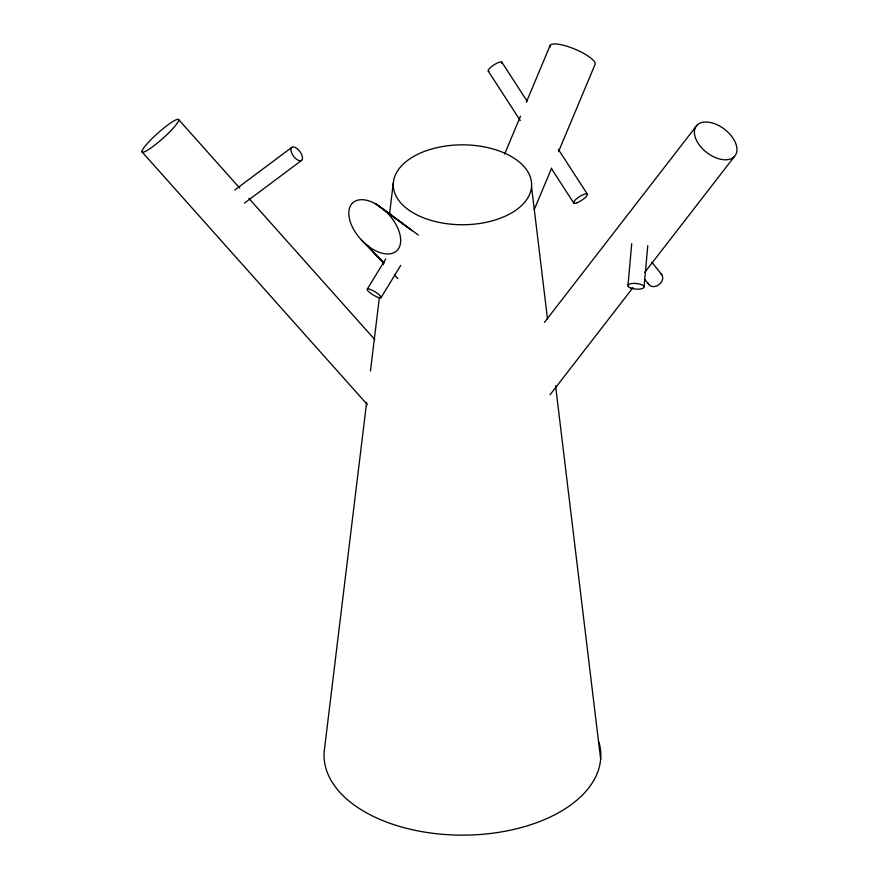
<?xml version="1.0" encoding="UTF-8"?>
<svg xmlns="http://www.w3.org/2000/svg" width="879" height="879" viewBox="0 0 879 879"><rect width="100%" height="100%" fill="white"/><g stroke="black" fill="none" stroke-linecap="round" stroke-linejoin="round"><path stroke-width="1.32" d="M627.936 285.917L631.726 243.593M644.087 286.642L647.757 245.691M366.642 402.34L324.208 751.369A138.388 79.89 0 0 0 470.43 835.006A138.388 79.89 0 0 0 598.951 742.173M370.444 370.993L379.398 297.366M383.376 264.645L383.705 261.92M389.507 214.201L393.32 182.843M504.601 154.133L520.5 116.171M526.334 102.261L550.188 45.312M534.212 209.685L551.649 168.065M558.517 151.682L594.918 64.771A24.425 6.329 22.7 0 0 573.218 48.477A24.425 6.329 22.7 0 0 550.012 47.026M367.367 289.004L385.782 258.865M380.937 297.794A8.142 1.813 31.4 0 0 372.289 290.301A8.142 1.813 31.4 0 0 369.235 292.092A8.142 1.813 31.4 0 0 380.937 297.794L400.769 265.337M544.376 322.439L696.904 125.323M550.056 394.77L633.034 287.543M644.757 272.38L734.437 156.495A24.425 14.635 37.7 0 0 714.99 123.851A24.425 14.635 37.7 0 0 697.585 142.387A24.425 14.635 37.7 0 0 734.437 156.495M234.748 190.04L291.839 147.353M244.472 203.093L301.574 160.407A8.142 3.934 53.2 0 0 297.014 148.595A8.142 3.934 53.2 0 0 291.531 152.649A8.142 3.934 53.2 0 0 301.574 160.407M409.702 228.859L375.762 203.906A32.556 18.712 47.6 0 0 351.765 225.672A32.556 18.712 47.6 0 0 396.649 250.9A32.556 18.712 47.6 0 0 375.762 203.906L412.24 230.759M382.442 208.455L418.382 235.089M360.873 239.396L383.288 262.612M384.035 263.107L367.015 245.197L383.376 262.909M394.275 274.72L397.912 278.654M178.657 119.61A24.425 3.626 -41.7 0 1 152.715 146.683A24.425 3.626 -41.7 0 1 149.683 140.97A24.425 3.626 -41.7 0 1 178.657 119.61L239.769 188.161M248.889 198.39L374.751 339.569M142.046 151.902L367.323 404.582M651.877 262.217L661.821 274.753M644.615 279.247L648.768 284.477M501.821 62.156L527.081 101.14M558.286 149.287L587.26 194.006M488.328 71.21L520.269 120.511M551.474 168.669L573.767 203.06M531.542 186.733A69.188 39.951 0 0 1 424.964 218.377A69.188 39.951 0 0 1 430.787 149.265A69.188 39.951 0 0 1 531.542 186.733L547.496 318.923M555.561 385.705L600.654 759.137M660.656 273.611A8.142 6.23 -38.4 0 1 658.909 284.697A8.142 6.23 -38.4 0 1 648.054 282.994M488.966 71.452A8.142 2.132 -32.9 0 1 494.383 64.596A8.142 2.132 -32.9 0 1 501.7 63.519M630.847 288.059A8.142 2.824 5.1 0 0 644.01 287.378A8.142 2.824 5.1 0 0 633.177 283.401A8.142 2.824 5.1 0 0 630.847 288.059M576.855 202.807A8.142 2.132 -32.9 0 0 587.436 194.556A8.142 2.132 -32.9 0 0 577.239 198.247A8.142 2.132 -32.9 0 0 576.855 202.807"/></g></svg>
